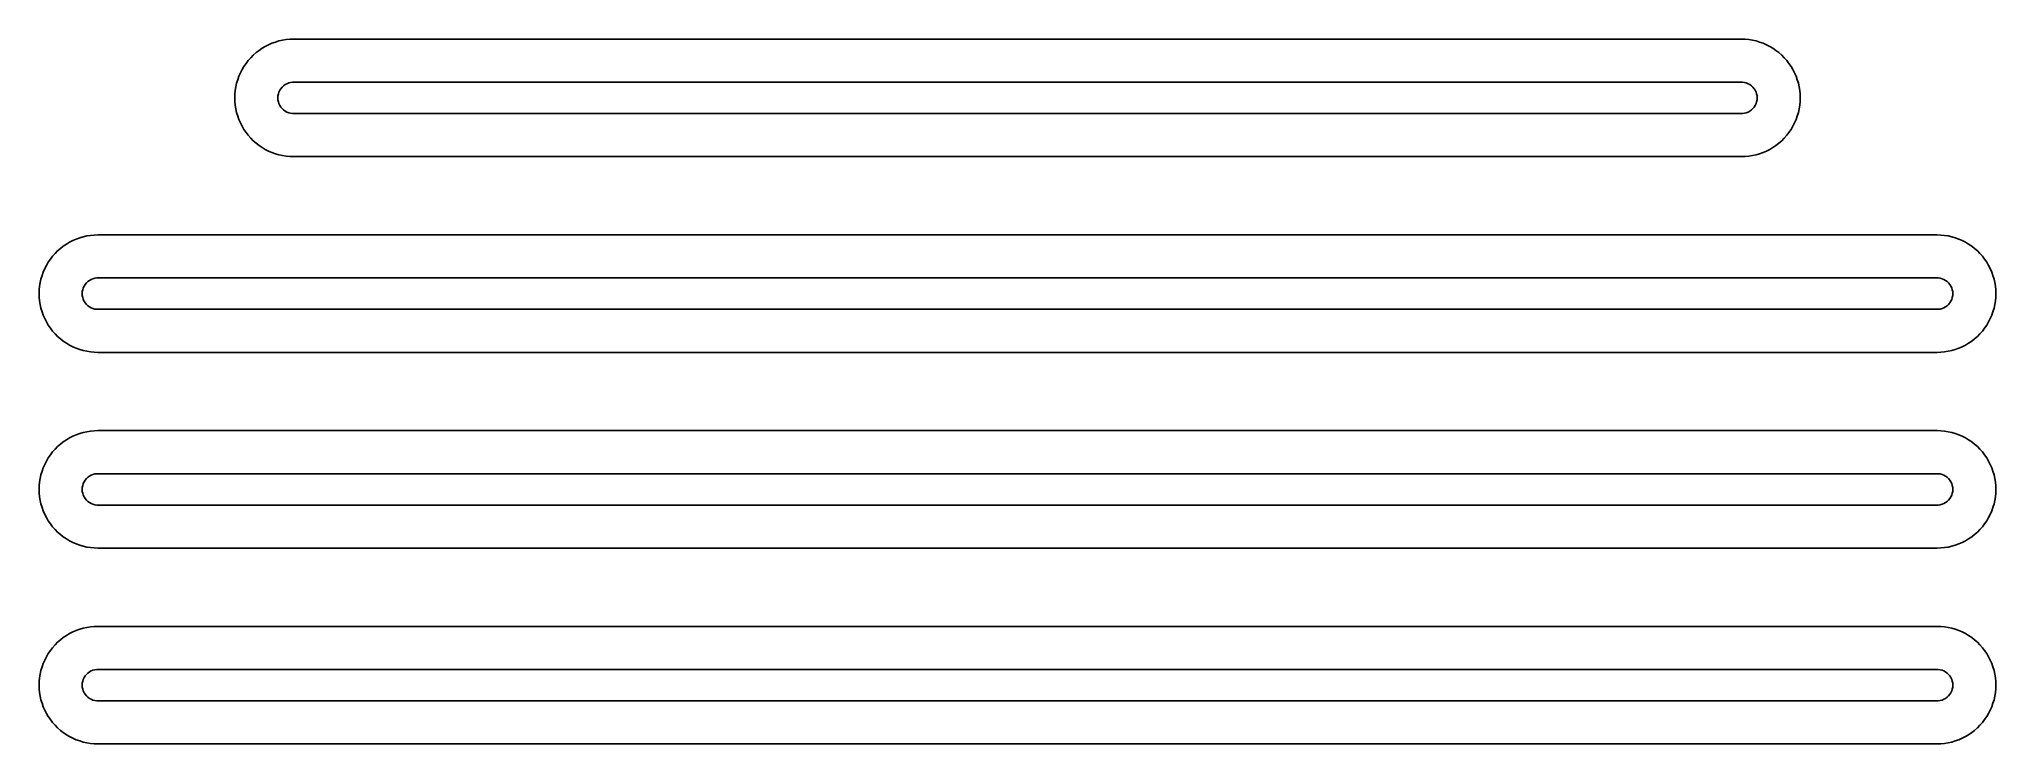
# Model space of a CAD drawing. Header units: centimetres. Extents: x -25 to 25, y -56.5 to -38.5.
import ezdxf

# ---------------------------------------------------------------- set-up
doc = ezdxf.new("R2010")
doc.units = ezdxf.units.CM
doc.layers.get('0').update_dxf_attribs({"lineweight": 25, "true_color": 0xffffff})

msp = doc.modelspace()

# ---------------------------------------------------------------- linework, layer by layer
for p, q in [((-18.5, -38.5), (-18.5942, -38.503)), ((18.5, -38.5), (-18.5, -38.5)), ((18.5942, -38.503), (18.5, -38.5)), ((-19.5934, -38.9732), (-19.6558, -39.0439)), ((-19.5268, -38.9065), (-19.5934, -38.9732)), ((-19.4561, -38.8442), (-19.5268, -38.9065)), ((-19.3817, -38.7865), (-19.4561, -38.8442)), ((-19.3037, -38.7335), (-19.3817, -38.7865)), ((-19.2226, -38.6855), (-19.3037, -38.7335)), ((-19.1387, -38.6428), (-19.2226, -38.6855)), ((-19.0522, -38.6053), (-19.1387, -38.6428)), ((-18.9635, -38.5734), (-19.0522, -38.6053)), ((-18.873, -38.5471), (-18.9635, -38.5734)), ((-18.7811, -38.5266), (-18.873, -38.5471)), ((-18.688, -38.5118), (-18.7811, -38.5266)), ((-18.5942, -38.503), (-18.688, -38.5118)), ((18.688, -38.5118), (18.5942, -38.503)), ((18.7811, -38.5266), (18.688, -38.5118)), ((18.873, -38.5471), (18.7811, -38.5266)), ((18.9635, -38.5734), (18.873, -38.5471)), ((19.0522, -38.6053), (18.9635, -38.5734)), ((19.1387, -38.6428), (19.0522, -38.6053)), ((19.2226, -38.6855), (19.1387, -38.6428)), ((19.3037, -38.7335), (19.2226, -38.6855)), ((19.3817, -38.7865), (19.3037, -38.7335)), ((19.4561, -38.8442), (19.3817, -38.7865)), ((19.5268, -38.9065), (19.4561, -38.8442)), ((19.5934, -38.9732), (19.5268, -38.9065)), ((19.6558, -39.0439), (19.5934, -38.9732)), ((-19.8947, -39.4478), (-19.9266, -39.5365)), ((-19.8572, -39.3613), (-19.8947, -39.4478)), ((-19.8145, -39.2774), (-19.8572, -39.3613)), ((-19.7665, -39.1963), (-19.8145, -39.2774)), ((-19.7135, -39.1183), (-19.7665, -39.1963)), ((-19.6558, -39.0439), (-19.7135, -39.1183)), ((19.7135, -39.1183), (19.6558, -39.0439)), ((19.7665, -39.1963), (19.7135, -39.1183)), ((19.8145, -39.2774), (19.7665, -39.1963)), ((19.8572, -39.3613), (19.8145, -39.2774)), ((19.8947, -39.4478), (19.8572, -39.3613)), ((19.9266, -39.5365), (19.8947, -39.4478)), ((-19.997, -39.9058), (-20, -40)), ((-20, -40), (-19.997, -40.0942)), ((-19.9882, -39.812), (-19.997, -39.9058)), ((-19.9734, -39.7189), (-19.9882, -39.812)), ((-19.9529, -39.627), (-19.9734, -39.7189)), ((-19.9266, -39.5365), (-19.9529, -39.627)), ((-18.9, -40), (-18.8968, -39.9499)), ((-18.8968, -40.0501), (-18.9, -40)), ((-18.8968, -39.9499), (-18.8874, -39.9005)), ((-18.8874, -39.9005), (-18.8719, -39.8528)), ((-18.8719, -39.8528), (-18.8505, -39.8073)), ((-18.8505, -39.8073), (-18.8236, -39.7649)), ((-18.8236, -39.7649), (-18.7916, -39.7262)), ((-18.7916, -39.7262), (-18.755, -39.6918)), ((-18.755, -39.6918), (-18.7143, -39.6623)), ((-18.7143, -39.6623), (-18.6703, -39.6381)), ((-18.6703, -39.6381), (-18.6236, -39.6196)), ((-18.6236, -39.6196), (-18.575, -39.6071)), ((-18.575, -39.6071), (-18.5251, -39.6008)), ((-18.5251, -39.6008), (18.5251, -39.6008)), ((18.5251, -39.6008), (18.575, -39.6071)), ((18.575, -39.6071), (18.6236, -39.6196)), ((18.6236, -39.6196), (18.6703, -39.6381)), ((18.6703, -39.6381), (18.7143, -39.6623)), ((18.7143, -39.6623), (18.755, -39.6918)), ((18.755, -39.6918), (18.7916, -39.7262)), ((18.7916, -39.7262), (18.8236, -39.7649)), ((18.8236, -39.7649), (18.8505, -39.8073)), ((18.8505, -39.8073), (18.8719, -39.8528)), ((18.8719, -39.8528), (18.8874, -39.9005)), ((18.8874, -39.9005), (18.8968, -39.9499)), ((18.8968, -39.9499), (18.9, -40)), ((18.9, -40), (18.8968, -40.0501)), ((19.9529, -39.627), (19.9266, -39.5365)), ((19.9734, -39.7189), (19.9529, -39.627)), ((19.9882, -39.812), (19.9734, -39.7189)), ((19.997, -39.9058), (19.9882, -39.812)), ((20, -40), (19.997, -39.9058)), ((19.997, -40.0942), (20, -40)), ((-19.997, -40.0942), (-19.9882, -40.188)), ((-19.9882, -40.188), (-19.9734, -40.2811)), ((-19.9734, -40.2811), (-19.9529, -40.373)), ((-19.9529, -40.373), (-19.9266, -40.4635)), ((-19.9266, -40.4635), (-19.8947, -40.5522)), ((-18.8874, -40.0995), (-18.8968, -40.0501)), ((-18.8719, -40.1472), (-18.8874, -40.0995)), ((-18.8505, -40.1927), (-18.8719, -40.1472)), ((-18.8236, -40.2351), (-18.8505, -40.1927)), ((-18.7916, -40.2738), (-18.8236, -40.2351)), ((-18.755, -40.3082), (-18.7916, -40.2738)), ((-18.7143, -40.3377), (-18.755, -40.3082)), ((-18.6703, -40.3619), (-18.7143, -40.3377)), ((-18.6236, -40.3804), (-18.6703, -40.3619)), ((-18.575, -40.3929), (-18.6236, -40.3804)), ((-18.5251, -40.3992), (-18.575, -40.3929)), ((18.5251, -40.3992), (-18.5251, -40.3992)), ((18.575, -40.3929), (18.5251, -40.3992)), ((18.6236, -40.3804), (18.575, -40.3929)), ((18.6703, -40.3619), (18.6236, -40.3804)), ((18.7143, -40.3377), (18.6703, -40.3619)), ((18.755, -40.3082), (18.7143, -40.3377)), ((18.7916, -40.2738), (18.755, -40.3082)), ((18.8236, -40.2351), (18.7916, -40.2738)), ((18.8505, -40.1927), (18.8236, -40.2351)), ((18.8719, -40.1472), (18.8505, -40.1927)), ((18.8874, -40.0995), (18.8719, -40.1472)), ((18.8968, -40.0501), (18.8874, -40.0995)), ((19.8947, -40.5522), (19.9266, -40.4635)), ((19.9266, -40.4635), (19.9529, -40.373)), ((19.9529, -40.373), (19.9734, -40.2811)), ((19.9734, -40.2811), (19.9882, -40.188)), ((19.9882, -40.188), (19.997, -40.0942)), ((-19.8947, -40.5522), (-19.8572, -40.6387)), ((-19.8572, -40.6387), (-19.8145, -40.7226)), ((-19.8145, -40.7226), (-19.7665, -40.8037)), ((-19.7665, -40.8037), (-19.7135, -40.8817)), ((-19.7135, -40.8817), (-19.6558, -40.9561)), ((-19.6558, -40.9561), (-19.5934, -41.0268)), ((19.5934, -41.0268), (19.6558, -40.9561)), ((19.6558, -40.9561), (19.7135, -40.8817)), ((19.7135, -40.8817), (19.7665, -40.8037)), ((19.7665, -40.8037), (19.8145, -40.7226)), ((19.8145, -40.7226), (19.8572, -40.6387)), ((19.8572, -40.6387), (19.8947, -40.5522)), ((-19.5934, -41.0268), (-19.5268, -41.0934)), ((-19.5268, -41.0934), (-19.4561, -41.1558)), ((-19.4561, -41.1558), (-19.3817, -41.2135)), ((-19.3817, -41.2135), (-19.3037, -41.2665)), ((-19.3037, -41.2665), (-19.2226, -41.3145)), ((-19.2226, -41.3145), (-19.1387, -41.3572)), ((-19.1387, -41.3572), (-19.0522, -41.3947)), ((-19.0522, -41.3947), (-18.9635, -41.4266)), ((-18.9635, -41.4266), (-18.873, -41.4529)), ((-18.873, -41.4529), (-18.7811, -41.4734)), ((-18.7811, -41.4734), (-18.688, -41.4882)), ((-18.688, -41.4882), (-18.5942, -41.497)), ((-18.5942, -41.497), (-18.5, -41.5)), ((-18.5, -41.5), (18.5, -41.5)), ((18.5, -41.5), (18.5942, -41.497)), ((18.5942, -41.497), (18.688, -41.4882)), ((18.688, -41.4882), (18.7811, -41.4734)), ((18.7811, -41.4734), (18.873, -41.4529)), ((18.873, -41.4529), (18.9635, -41.4266)), ((18.9635, -41.4266), (19.0522, -41.3947)), ((19.0522, -41.3947), (19.1387, -41.3572)), ((19.1387, -41.3572), (19.2226, -41.3145)), ((19.2226, -41.3145), (19.3037, -41.2665)), ((19.3037, -41.2665), (19.3817, -41.2135)), ((19.3817, -41.2135), (19.4561, -41.1558)), ((19.4561, -41.1558), (19.5268, -41.0934)), ((19.5268, -41.0934), (19.5934, -41.0268)), ((-23.5, -43.5), (-23.5942, -43.503)), ((23.5, -43.5), (-23.5, -43.5)), ((23.5942, -43.503), (23.5, -43.5)), ((-24.5934, -43.9732), (-24.6558, -44.0439)), ((-24.5268, -43.9065), (-24.5934, -43.9732)), ((-24.4561, -43.8442), (-24.5268, -43.9065)), ((-24.3817, -43.7865), (-24.4561, -43.8442)), ((-24.3037, -43.7335), (-24.3817, -43.7865)), ((-24.2226, -43.6855), (-24.3037, -43.7335)), ((-24.1387, -43.6428), (-24.2226, -43.6855)), ((-24.0522, -43.6053), (-24.1387, -43.6428)), ((-23.9635, -43.5734), (-24.0522, -43.6053)), ((-23.873, -43.5471), (-23.9635, -43.5734)), ((-23.7811, -43.5266), (-23.873, -43.5471)), ((-23.688, -43.5118), (-23.7811, -43.5266)), ((-23.5942, -43.503), (-23.688, -43.5118)), ((23.688, -43.5118), (23.5942, -43.503)), ((23.7811, -43.5266), (23.688, -43.5118)), ((23.873, -43.5471), (23.7811, -43.5266)), ((23.9635, -43.5734), (23.873, -43.5471)), ((24.0522, -43.6053), (23.9635, -43.5734)), ((24.1387, -43.6428), (24.0522, -43.6053)), ((24.2226, -43.6855), (24.1387, -43.6428)), ((24.3037, -43.7335), (24.2226, -43.6855)), ((24.3817, -43.7865), (24.3037, -43.7335)), ((24.4561, -43.8442), (24.3817, -43.7865)), ((24.5268, -43.9065), (24.4561, -43.8442)), ((24.5934, -43.9732), (24.5268, -43.9065)), ((24.6558, -44.0439), (24.5934, -43.9732)), ((-24.8947, -44.4478), (-24.9266, -44.5365)), ((-24.8572, -44.3613), (-24.8947, -44.4478)), ((-24.8145, -44.2774), (-24.8572, -44.3613)), ((-24.7665, -44.1963), (-24.8145, -44.2774)), ((-24.7135, -44.1183), (-24.7665, -44.1963)), ((-24.6558, -44.0439), (-24.7135, -44.1183)), ((24.7135, -44.1183), (24.6558, -44.0439)), ((24.7665, -44.1963), (24.7135, -44.1183)), ((24.8145, -44.2774), (24.7665, -44.1963)), ((24.8572, -44.3613), (24.8145, -44.2774)), ((24.8947, -44.4478), (24.8572, -44.3613)), ((24.9266, -44.5365), (24.8947, -44.4478)), ((-24.997, -44.9058), (-25, -45)), ((-25, -45), (-24.997, -45.0942)), ((-24.9882, -44.812), (-24.997, -44.9058)), ((-24.9734, -44.7189), (-24.9882, -44.812)), ((-24.9529, -44.627), (-24.9734, -44.7189)), ((-24.9266, -44.5365), (-24.9529, -44.627)), ((-23.9, -45), (-23.8968, -44.9499)), ((-23.8968, -45.0501), (-23.9, -45)), ((-23.8968, -44.9499), (-23.8874, -44.9005)), ((-23.8874, -44.9005), (-23.8719, -44.8528)), ((-23.8719, -44.8528), (-23.8505, -44.8073)), ((-23.8505, -44.8073), (-23.8236, -44.7649)), ((-23.8236, -44.7649), (-23.7916, -44.7262)), ((-23.7916, -44.7262), (-23.755, -44.6918)), ((-23.755, -44.6918), (-23.7143, -44.6623)), ((-23.7143, -44.6623), (-23.6703, -44.6381)), ((-23.6703, -44.6381), (-23.6236, -44.6196)), ((-23.6236, -44.6196), (-23.575, -44.6071)), ((-23.575, -44.6071), (-23.5251, -44.6008)), ((-23.5251, -44.6008), (23.5251, -44.6008)), ((23.5251, -44.6008), (23.575, -44.6071)), ((23.575, -44.6071), (23.6236, -44.6196)), ((23.6236, -44.6196), (23.6703, -44.6381)), ((23.6703, -44.6381), (23.7143, -44.6623)), ((23.7143, -44.6623), (23.755, -44.6918)), ((23.755, -44.6918), (23.7916, -44.7262)), ((23.7916, -44.7262), (23.8236, -44.7649)), ((23.8236, -44.7649), (23.8505, -44.8073)), ((23.8505, -44.8073), (23.8719, -44.8528)), ((23.8719, -44.8528), (23.8874, -44.9005)), ((23.8874, -44.9005), (23.8968, -44.9499)), ((23.8968, -44.9499), (23.9, -45)), ((23.9, -45), (23.8968, -45.0501)), ((24.9529, -44.627), (24.9266, -44.5365)), ((24.9734, -44.7189), (24.9529, -44.627)), ((24.9882, -44.812), (24.9734, -44.7189)), ((24.997, -44.9058), (24.9882, -44.812)), ((25, -45), (24.997, -44.9058)), ((24.997, -45.0942), (25, -45)), ((-24.997, -45.0942), (-24.9882, -45.188)), ((-24.9882, -45.188), (-24.9734, -45.2811)), ((-24.9734, -45.2811), (-24.9529, -45.373)), ((-24.9529, -45.373), (-24.9266, -45.4635)), ((-24.9266, -45.4635), (-24.8947, -45.5522)), ((-23.8874, -45.0995), (-23.8968, -45.0501)), ((-23.8719, -45.1472), (-23.8874, -45.0995)), ((-23.8505, -45.1927), (-23.8719, -45.1472)), ((-23.8236, -45.2351), (-23.8505, -45.1927)), ((-23.7916, -45.2738), (-23.8236, -45.2351)), ((-23.755, -45.3082), (-23.7916, -45.2738)), ((-23.7143, -45.3377), (-23.755, -45.3082)), ((-23.6703, -45.3619), (-23.7143, -45.3377)), ((-23.6236, -45.3804), (-23.6703, -45.3619)), ((-23.575, -45.3929), (-23.6236, -45.3804)), ((-23.5251, -45.3992), (-23.575, -45.3929)), ((23.5251, -45.3992), (-23.5251, -45.3992)), ((23.575, -45.3929), (23.5251, -45.3992)), ((23.6236, -45.3804), (23.575, -45.3929)), ((23.6703, -45.3619), (23.6236, -45.3804)), ((23.7143, -45.3377), (23.6703, -45.3619)), ((23.755, -45.3082), (23.7143, -45.3377)), ((23.7916, -45.2738), (23.755, -45.3082)), ((23.8236, -45.2351), (23.7916, -45.2738)), ((23.8505, -45.1927), (23.8236, -45.2351)), ((23.8719, -45.1472), (23.8505, -45.1927)), ((23.8874, -45.0995), (23.8719, -45.1472)), ((23.8968, -45.0501), (23.8874, -45.0995)), ((24.8947, -45.5522), (24.9266, -45.4635)), ((24.9266, -45.4635), (24.9529, -45.373)), ((24.9529, -45.373), (24.9734, -45.2811)), ((24.9734, -45.2811), (24.9882, -45.188)), ((24.9882, -45.188), (24.997, -45.0942)), ((-24.8947, -45.5522), (-24.8572, -45.6387)), ((-24.8572, -45.6387), (-24.8145, -45.7226)), ((-24.8145, -45.7226), (-24.7665, -45.8037)), ((-24.7665, -45.8037), (-24.7135, -45.8817)), ((-24.7135, -45.8817), (-24.6558, -45.9561)), ((-24.6558, -45.9561), (-24.5934, -46.0268)), ((24.5934, -46.0268), (24.6558, -45.9561)), ((24.6558, -45.9561), (24.7135, -45.8817)), ((24.7135, -45.8817), (24.7665, -45.8037)), ((24.7665, -45.8037), (24.8145, -45.7226)), ((24.8145, -45.7226), (24.8572, -45.6387)), ((24.8572, -45.6387), (24.8947, -45.5522)), ((-24.5934, -46.0268), (-24.5268, -46.0934)), ((-24.5268, -46.0934), (-24.4561, -46.1558)), ((-24.4561, -46.1558), (-24.3817, -46.2135)), ((-24.3817, -46.2135), (-24.3037, -46.2665)), ((-24.3037, -46.2665), (-24.2226, -46.3145)), ((-24.2226, -46.3145), (-24.1387, -46.3572)), ((-24.1387, -46.3572), (-24.0522, -46.3947)), ((-24.0522, -46.3947), (-23.9635, -46.4266)), ((-23.9635, -46.4266), (-23.873, -46.4529)), ((-23.873, -46.4529), (-23.7811, -46.4734)), ((-23.7811, -46.4734), (-23.688, -46.4882)), ((-23.688, -46.4882), (-23.5942, -46.497)), ((-23.5942, -46.497), (-23.5, -46.5)), ((-23.5, -46.5), (23.5, -46.5)), ((23.5, -46.5), (23.5942, -46.497)), ((23.5942, -46.497), (23.688, -46.4882)), ((23.688, -46.4882), (23.7811, -46.4734)), ((23.7811, -46.4734), (23.873, -46.4529)), ((23.873, -46.4529), (23.9635, -46.4266)), ((23.9635, -46.4266), (24.0522, -46.3947)), ((24.0522, -46.3947), (24.1387, -46.3572)), ((24.1387, -46.3572), (24.2226, -46.3145)), ((24.2226, -46.3145), (24.3037, -46.2665)), ((24.3037, -46.2665), (24.3817, -46.2135)), ((24.3817, -46.2135), (24.4561, -46.1558)), ((24.4561, -46.1558), (24.5268, -46.0934)), ((24.5268, -46.0934), (24.5934, -46.0268)), ((-23.5, -48.5), (-23.5942, -48.503)), ((23.5, -48.5), (-23.5, -48.5)), ((23.5942, -48.503), (23.5, -48.5)), ((-24.5934, -48.9732), (-24.6558, -49.0439)), ((-24.5268, -48.9065), (-24.5934, -48.9732)), ((-24.4561, -48.8442), (-24.5268, -48.9065)), ((-24.3817, -48.7865), (-24.4561, -48.8442)), ((-24.3037, -48.7335), (-24.3817, -48.7865)), ((-24.2226, -48.6855), (-24.3037, -48.7335)), ((-24.1387, -48.6428), (-24.2226, -48.6855)), ((-24.0522, -48.6053), (-24.1387, -48.6428)), ((-23.9635, -48.5734), (-24.0522, -48.6053)), ((-23.873, -48.5471), (-23.9635, -48.5734)), ((-23.7811, -48.5266), (-23.873, -48.5471)), ((-23.688, -48.5118), (-23.7811, -48.5266)), ((-23.5942, -48.503), (-23.688, -48.5118)), ((23.688, -48.5118), (23.5942, -48.503)), ((23.7811, -48.5266), (23.688, -48.5118)), ((23.873, -48.5471), (23.7811, -48.5266)), ((23.9635, -48.5734), (23.873, -48.5471)), ((24.0522, -48.6053), (23.9635, -48.5734)), ((24.1387, -48.6428), (24.0522, -48.6053)), ((24.2226, -48.6855), (24.1387, -48.6428)), ((24.3037, -48.7335), (24.2226, -48.6855)), ((24.3817, -48.7865), (24.3037, -48.7335)), ((24.4561, -48.8442), (24.3817, -48.7865)), ((24.5268, -48.9065), (24.4561, -48.8442)), ((24.5934, -48.9732), (24.5268, -48.9065)), ((24.6558, -49.0439), (24.5934, -48.9732)), ((-24.8947, -49.4478), (-24.9266, -49.5365)), ((-24.8572, -49.3613), (-24.8947, -49.4478)), ((-24.8145, -49.2774), (-24.8572, -49.3613)), ((-24.7665, -49.1963), (-24.8145, -49.2774)), ((-24.7135, -49.1183), (-24.7665, -49.1963)), ((-24.6558, -49.0439), (-24.7135, -49.1183)), ((24.7135, -49.1183), (24.6558, -49.0439)), ((24.7665, -49.1963), (24.7135, -49.1183)), ((24.8145, -49.2774), (24.7665, -49.1963)), ((24.8572, -49.3613), (24.8145, -49.2774)), ((24.8947, -49.4478), (24.8572, -49.3613)), ((24.9266, -49.5365), (24.8947, -49.4478)), ((-24.997, -49.9058), (-25, -50)), ((-25, -50), (-24.997, -50.0942)), ((-24.9882, -49.812), (-24.997, -49.9058)), ((-24.9734, -49.7189), (-24.9882, -49.812)), ((-24.9529, -49.627), (-24.9734, -49.7189)), ((-24.9266, -49.5365), (-24.9529, -49.627)), ((-23.9, -50), (-23.8968, -49.9499)), ((-23.8968, -50.0501), (-23.9, -50)), ((-23.8968, -49.9499), (-23.8874, -49.9005)), ((-23.8874, -49.9005), (-23.8719, -49.8528)), ((-23.8719, -49.8528), (-23.8505, -49.8073)), ((-23.8505, -49.8073), (-23.8236, -49.7649)), ((-23.8236, -49.7649), (-23.7916, -49.7262)), ((-23.7916, -49.7262), (-23.755, -49.6918)), ((-23.755, -49.6918), (-23.7143, -49.6623)), ((-23.7143, -49.6623), (-23.6703, -49.6381)), ((-23.6703, -49.6381), (-23.6236, -49.6196)), ((-23.6236, -49.6196), (-23.575, -49.6071)), ((-23.575, -49.6071), (-23.5251, -49.6008)), ((-23.5251, -49.6008), (23.5251, -49.6008)), ((23.5251, -49.6008), (23.575, -49.6071)), ((23.575, -49.6071), (23.6236, -49.6196)), ((23.6236, -49.6196), (23.6703, -49.6381)), ((23.6703, -49.6381), (23.7143, -49.6623)), ((23.7143, -49.6623), (23.755, -49.6918)), ((23.755, -49.6918), (23.7916, -49.7262)), ((23.7916, -49.7262), (23.8236, -49.7649)), ((23.8236, -49.7649), (23.8505, -49.8073)), ((23.8505, -49.8073), (23.8719, -49.8528)), ((23.8719, -49.8528), (23.8874, -49.9005)), ((23.8874, -49.9005), (23.8968, -49.9499)), ((23.8968, -49.9499), (23.9, -50)), ((23.9, -50), (23.8968, -50.0501)), ((24.9529, -49.627), (24.9266, -49.5365)), ((24.9734, -49.7189), (24.9529, -49.627)), ((24.9882, -49.812), (24.9734, -49.7189)), ((24.997, -49.9058), (24.9882, -49.812)), ((25, -50), (24.997, -49.9058)), ((24.997, -50.0942), (25, -50)), ((-24.997, -50.0942), (-24.9882, -50.188)), ((-24.9882, -50.188), (-24.9734, -50.2811)), ((-24.9734, -50.2811), (-24.9529, -50.373)), ((-24.9529, -50.373), (-24.9266, -50.4635)), ((-24.9266, -50.4635), (-24.8947, -50.5522)), ((-23.8874, -50.0995), (-23.8968, -50.0501)), ((-23.8719, -50.1472), (-23.8874, -50.0995)), ((-23.8505, -50.1927), (-23.8719, -50.1472)), ((-23.8236, -50.2351), (-23.8505, -50.1927)), ((-23.7916, -50.2738), (-23.8236, -50.2351)), ((-23.755, -50.3082), (-23.7916, -50.2738)), ((-23.7143, -50.3377), (-23.755, -50.3082)), ((-23.6703, -50.3619), (-23.7143, -50.3377)), ((-23.6236, -50.3804), (-23.6703, -50.3619)), ((-23.575, -50.3929), (-23.6236, -50.3804)), ((-23.5251, -50.3992), (-23.575, -50.3929)), ((23.5251, -50.3992), (-23.5251, -50.3992)), ((23.575, -50.3929), (23.5251, -50.3992)), ((23.6236, -50.3804), (23.575, -50.3929)), ((23.6703, -50.3619), (23.6236, -50.3804)), ((23.7143, -50.3377), (23.6703, -50.3619)), ((23.755, -50.3082), (23.7143, -50.3377)), ((23.7916, -50.2738), (23.755, -50.3082)), ((23.8236, -50.2351), (23.7916, -50.2738)), ((23.8505, -50.1927), (23.8236, -50.2351)), ((23.8719, -50.1472), (23.8505, -50.1927)), ((23.8874, -50.0995), (23.8719, -50.1472)), ((23.8968, -50.0501), (23.8874, -50.0995)), ((24.8947, -50.5522), (24.9266, -50.4635)), ((24.9266, -50.4635), (24.9529, -50.373)), ((24.9529, -50.373), (24.9734, -50.2811)), ((24.9734, -50.2811), (24.9882, -50.188)), ((24.9882, -50.188), (24.997, -50.0942)), ((-24.8947, -50.5522), (-24.8572, -50.6387)), ((-24.8572, -50.6387), (-24.8145, -50.7226)), ((-24.8145, -50.7226), (-24.7665, -50.8037)), ((-24.7665, -50.8037), (-24.7135, -50.8817)), ((-24.7135, -50.8817), (-24.6558, -50.9561)), ((-24.6558, -50.9561), (-24.5934, -51.0268)), ((24.5934, -51.0268), (24.6558, -50.9561)), ((24.6558, -50.9561), (24.7135, -50.8817)), ((24.7135, -50.8817), (24.7665, -50.8037)), ((24.7665, -50.8037), (24.8145, -50.7226)), ((24.8145, -50.7226), (24.8572, -50.6387)), ((24.8572, -50.6387), (24.8947, -50.5522)), ((-24.5934, -51.0268), (-24.5268, -51.0934)), ((-24.5268, -51.0934), (-24.4561, -51.1558)), ((-24.4561, -51.1558), (-24.3817, -51.2135)), ((-24.3817, -51.2135), (-24.3037, -51.2665)), ((-24.3037, -51.2665), (-24.2226, -51.3145)), ((-24.2226, -51.3145), (-24.1387, -51.3572)), ((-24.1387, -51.3572), (-24.0522, -51.3947)), ((-24.0522, -51.3947), (-23.9635, -51.4266)), ((-23.9635, -51.4266), (-23.873, -51.4529)), ((-23.873, -51.4529), (-23.7811, -51.4734)), ((-23.7811, -51.4734), (-23.688, -51.4882)), ((-23.688, -51.4882), (-23.5942, -51.497)), ((-23.5942, -51.497), (-23.5, -51.5)), ((-23.5, -51.5), (23.5, -51.5)), ((23.5, -51.5), (23.5942, -51.497)), ((23.5942, -51.497), (23.688, -51.4882)), ((23.688, -51.4882), (23.7811, -51.4734)), ((23.7811, -51.4734), (23.873, -51.4529)), ((23.873, -51.4529), (23.9635, -51.4266)), ((23.9635, -51.4266), (24.0522, -51.3947)), ((24.0522, -51.3947), (24.1387, -51.3572)), ((24.1387, -51.3572), (24.2226, -51.3145)), ((24.2226, -51.3145), (24.3037, -51.2665)), ((24.3037, -51.2665), (24.3817, -51.2135)), ((24.3817, -51.2135), (24.4561, -51.1558)), ((24.4561, -51.1558), (24.5268, -51.0934)), ((24.5268, -51.0934), (24.5934, -51.0268)), ((-23.5, -53.5), (-23.5942, -53.503)), ((23.5, -53.5), (-23.5, -53.5)), ((23.5942, -53.503), (23.5, -53.5)), ((-24.5934, -53.9732), (-24.6558, -54.0439)), ((-24.5268, -53.9065), (-24.5934, -53.9732)), ((-24.4561, -53.8442), (-24.5268, -53.9065)), ((-24.3817, -53.7865), (-24.4561, -53.8442)), ((-24.3037, -53.7335), (-24.3817, -53.7865)), ((-24.2226, -53.6855), (-24.3037, -53.7335)), ((-24.1387, -53.6428), (-24.2226, -53.6855)), ((-24.0522, -53.6053), (-24.1387, -53.6428)), ((-23.9635, -53.5734), (-24.0522, -53.6053)), ((-23.873, -53.5471), (-23.9635, -53.5734)), ((-23.7811, -53.5266), (-23.873, -53.5471)), ((-23.688, -53.5118), (-23.7811, -53.5266)), ((-23.5942, -53.503), (-23.688, -53.5118)), ((23.688, -53.5118), (23.5942, -53.503)), ((23.7811, -53.5266), (23.688, -53.5118)), ((23.873, -53.5471), (23.7811, -53.5266)), ((23.9635, -53.5734), (23.873, -53.5471)), ((24.0522, -53.6053), (23.9635, -53.5734)), ((24.1387, -53.6428), (24.0522, -53.6053)), ((24.2226, -53.6855), (24.1387, -53.6428)), ((24.3037, -53.7335), (24.2226, -53.6855)), ((24.3817, -53.7865), (24.3037, -53.7335)), ((24.4561, -53.8442), (24.3817, -53.7865)), ((24.5268, -53.9065), (24.4561, -53.8442)), ((24.5934, -53.9732), (24.5268, -53.9065)), ((24.6558, -54.0439), (24.5934, -53.9732)), ((-24.8947, -54.4478), (-24.9266, -54.5365)), ((-24.8572, -54.3613), (-24.8947, -54.4478)), ((-24.8145, -54.2774), (-24.8572, -54.3613)), ((-24.7665, -54.1963), (-24.8145, -54.2774)), ((-24.7135, -54.1183), (-24.7665, -54.1963)), ((-24.6558, -54.0439), (-24.7135, -54.1183)), ((24.7135, -54.1183), (24.6558, -54.0439)), ((24.7665, -54.1963), (24.7135, -54.1183)), ((24.8145, -54.2774), (24.7665, -54.1963)), ((24.8572, -54.3613), (24.8145, -54.2774)), ((24.8947, -54.4478), (24.8572, -54.3613)), ((24.9266, -54.5365), (24.8947, -54.4478)), ((-24.997, -54.9058), (-25, -55)), ((-25, -55), (-24.997, -55.0942)), ((-24.9882, -54.812), (-24.997, -54.9058)), ((-24.9734, -54.7189), (-24.9882, -54.812)), ((-24.9529, -54.627), (-24.9734, -54.7189)), ((-24.9266, -54.5365), (-24.9529, -54.627)), ((-23.9, -55), (-23.8968, -54.9499)), ((-23.8968, -55.0501), (-23.9, -55)), ((-23.8968, -54.9499), (-23.8874, -54.9005)), ((-23.8874, -54.9005), (-23.8719, -54.8528)), ((-23.8719, -54.8528), (-23.8505, -54.8073)), ((-23.8505, -54.8073), (-23.8236, -54.7649)), ((-23.8236, -54.7649), (-23.7916, -54.7262)), ((-23.7916, -54.7262), (-23.755, -54.6918)), ((-23.755, -54.6918), (-23.7143, -54.6623)), ((-23.7143, -54.6623), (-23.6703, -54.6381)), ((-23.6703, -54.6381), (-23.6236, -54.6196)), ((-23.6236, -54.6196), (-23.575, -54.6071)), ((-23.575, -54.6071), (-23.5251, -54.6008)), ((-23.5251, -54.6008), (23.5251, -54.6008)), ((23.5251, -54.6008), (23.575, -54.6071)), ((23.575, -54.6071), (23.6236, -54.6196)), ((23.6236, -54.6196), (23.6703, -54.6381)), ((23.6703, -54.6381), (23.7143, -54.6623)), ((23.7143, -54.6623), (23.755, -54.6918)), ((23.755, -54.6918), (23.7916, -54.7262)), ((23.7916, -54.7262), (23.8236, -54.7649)), ((23.8236, -54.7649), (23.8505, -54.8073)), ((23.8505, -54.8073), (23.8719, -54.8528)), ((23.8719, -54.8528), (23.8874, -54.9005)), ((23.8874, -54.9005), (23.8968, -54.9499)), ((23.8968, -54.9499), (23.9, -55)), ((23.9, -55), (23.8968, -55.0501)), ((24.9529, -54.627), (24.9266, -54.5365)), ((24.9734, -54.7189), (24.9529, -54.627)), ((24.9882, -54.812), (24.9734, -54.7189)), ((24.997, -54.9058), (24.9882, -54.812)), ((25, -55), (24.997, -54.9058)), ((24.997, -55.0942), (25, -55)), ((-24.997, -55.0942), (-24.9882, -55.188)), ((-24.9882, -55.188), (-24.9734, -55.2811)), ((-24.9734, -55.2811), (-24.9529, -55.373)), ((-24.9529, -55.373), (-24.9266, -55.4635)), ((-24.9266, -55.4635), (-24.8947, -55.5522)), ((-23.8874, -55.0995), (-23.8968, -55.0501)), ((-23.8719, -55.1472), (-23.8874, -55.0995)), ((-23.8505, -55.1927), (-23.8719, -55.1472)), ((-23.8236, -55.2351), (-23.8505, -55.1927)), ((-23.7916, -55.2738), (-23.8236, -55.2351)), ((-23.755, -55.3082), (-23.7916, -55.2738)), ((-23.7143, -55.3377), (-23.755, -55.3082)), ((-23.6703, -55.3619), (-23.7143, -55.3377)), ((-23.6236, -55.3804), (-23.6703, -55.3619)), ((-23.575, -55.3929), (-23.6236, -55.3804)), ((-23.5251, -55.3992), (-23.575, -55.3929)), ((23.5251, -55.3992), (-23.5251, -55.3992)), ((23.575, -55.3929), (23.5251, -55.3992)), ((23.6236, -55.3804), (23.575, -55.3929)), ((23.6703, -55.3619), (23.6236, -55.3804)), ((23.7143, -55.3377), (23.6703, -55.3619)), ((23.755, -55.3082), (23.7143, -55.3377)), ((23.7916, -55.2738), (23.755, -55.3082)), ((23.8236, -55.2351), (23.7916, -55.2738)), ((23.8505, -55.1927), (23.8236, -55.2351)), ((23.8719, -55.1472), (23.8505, -55.1927)), ((23.8874, -55.0995), (23.8719, -55.1472)), ((23.8968, -55.0501), (23.8874, -55.0995)), ((24.8947, -55.5522), (24.9266, -55.4635)), ((24.9266, -55.4635), (24.9529, -55.373)), ((24.9529, -55.373), (24.9734, -55.2811)), ((24.9734, -55.2811), (24.9882, -55.188)), ((24.9882, -55.188), (24.997, -55.0942)), ((-24.8947, -55.5522), (-24.8572, -55.6387)), ((-24.8572, -55.6387), (-24.8145, -55.7226)), ((-24.8145, -55.7226), (-24.7665, -55.8037)), ((-24.7665, -55.8037), (-24.7135, -55.8817)), ((-24.7135, -55.8817), (-24.6558, -55.9561)), ((-24.6558, -55.9561), (-24.5934, -56.0268)), ((24.5934, -56.0268), (24.6558, -55.9561)), ((24.6558, -55.9561), (24.7135, -55.8817)), ((24.7135, -55.8817), (24.7665, -55.8037)), ((24.7665, -55.8037), (24.8145, -55.7226)), ((24.8145, -55.7226), (24.8572, -55.6387)), ((24.8572, -55.6387), (24.8947, -55.5522)), ((-24.5934, -56.0268), (-24.5268, -56.0934)), ((-24.5268, -56.0934), (-24.4561, -56.1558)), ((-24.4561, -56.1558), (-24.3817, -56.2135)), ((-24.3817, -56.2135), (-24.3037, -56.2665)), ((-24.3037, -56.2665), (-24.2226, -56.3145)), ((-24.2226, -56.3145), (-24.1387, -56.3572)), ((-24.1387, -56.3572), (-24.0522, -56.3947)), ((-24.0522, -56.3947), (-23.9635, -56.4266)), ((-23.9635, -56.4266), (-23.873, -56.4529)), ((-23.873, -56.4529), (-23.7811, -56.4734)), ((-23.7811, -56.4734), (-23.688, -56.4882)), ((-23.688, -56.4882), (-23.5942, -56.497)), ((-23.5942, -56.497), (-23.5, -56.5)), ((-23.5, -56.5), (23.5, -56.5)), ((23.5, -56.5), (23.5942, -56.497)), ((23.5942, -56.497), (23.688, -56.4882)), ((23.688, -56.4882), (23.7811, -56.4734)), ((23.7811, -56.4734), (23.873, -56.4529)), ((23.873, -56.4529), (23.9635, -56.4266)), ((23.9635, -56.4266), (24.0522, -56.3947)), ((24.0522, -56.3947), (24.1387, -56.3572)), ((24.1387, -56.3572), (24.2226, -56.3145)), ((24.2226, -56.3145), (24.3037, -56.2665)), ((24.3037, -56.2665), (24.3817, -56.2135)), ((24.3817, -56.2135), (24.4561, -56.1558)), ((24.4561, -56.1558), (24.5268, -56.0934)), ((24.5268, -56.0934), (24.5934, -56.0268))]:
    msp.add_line(p, q)

doc.saveas('drawing.dxf')
